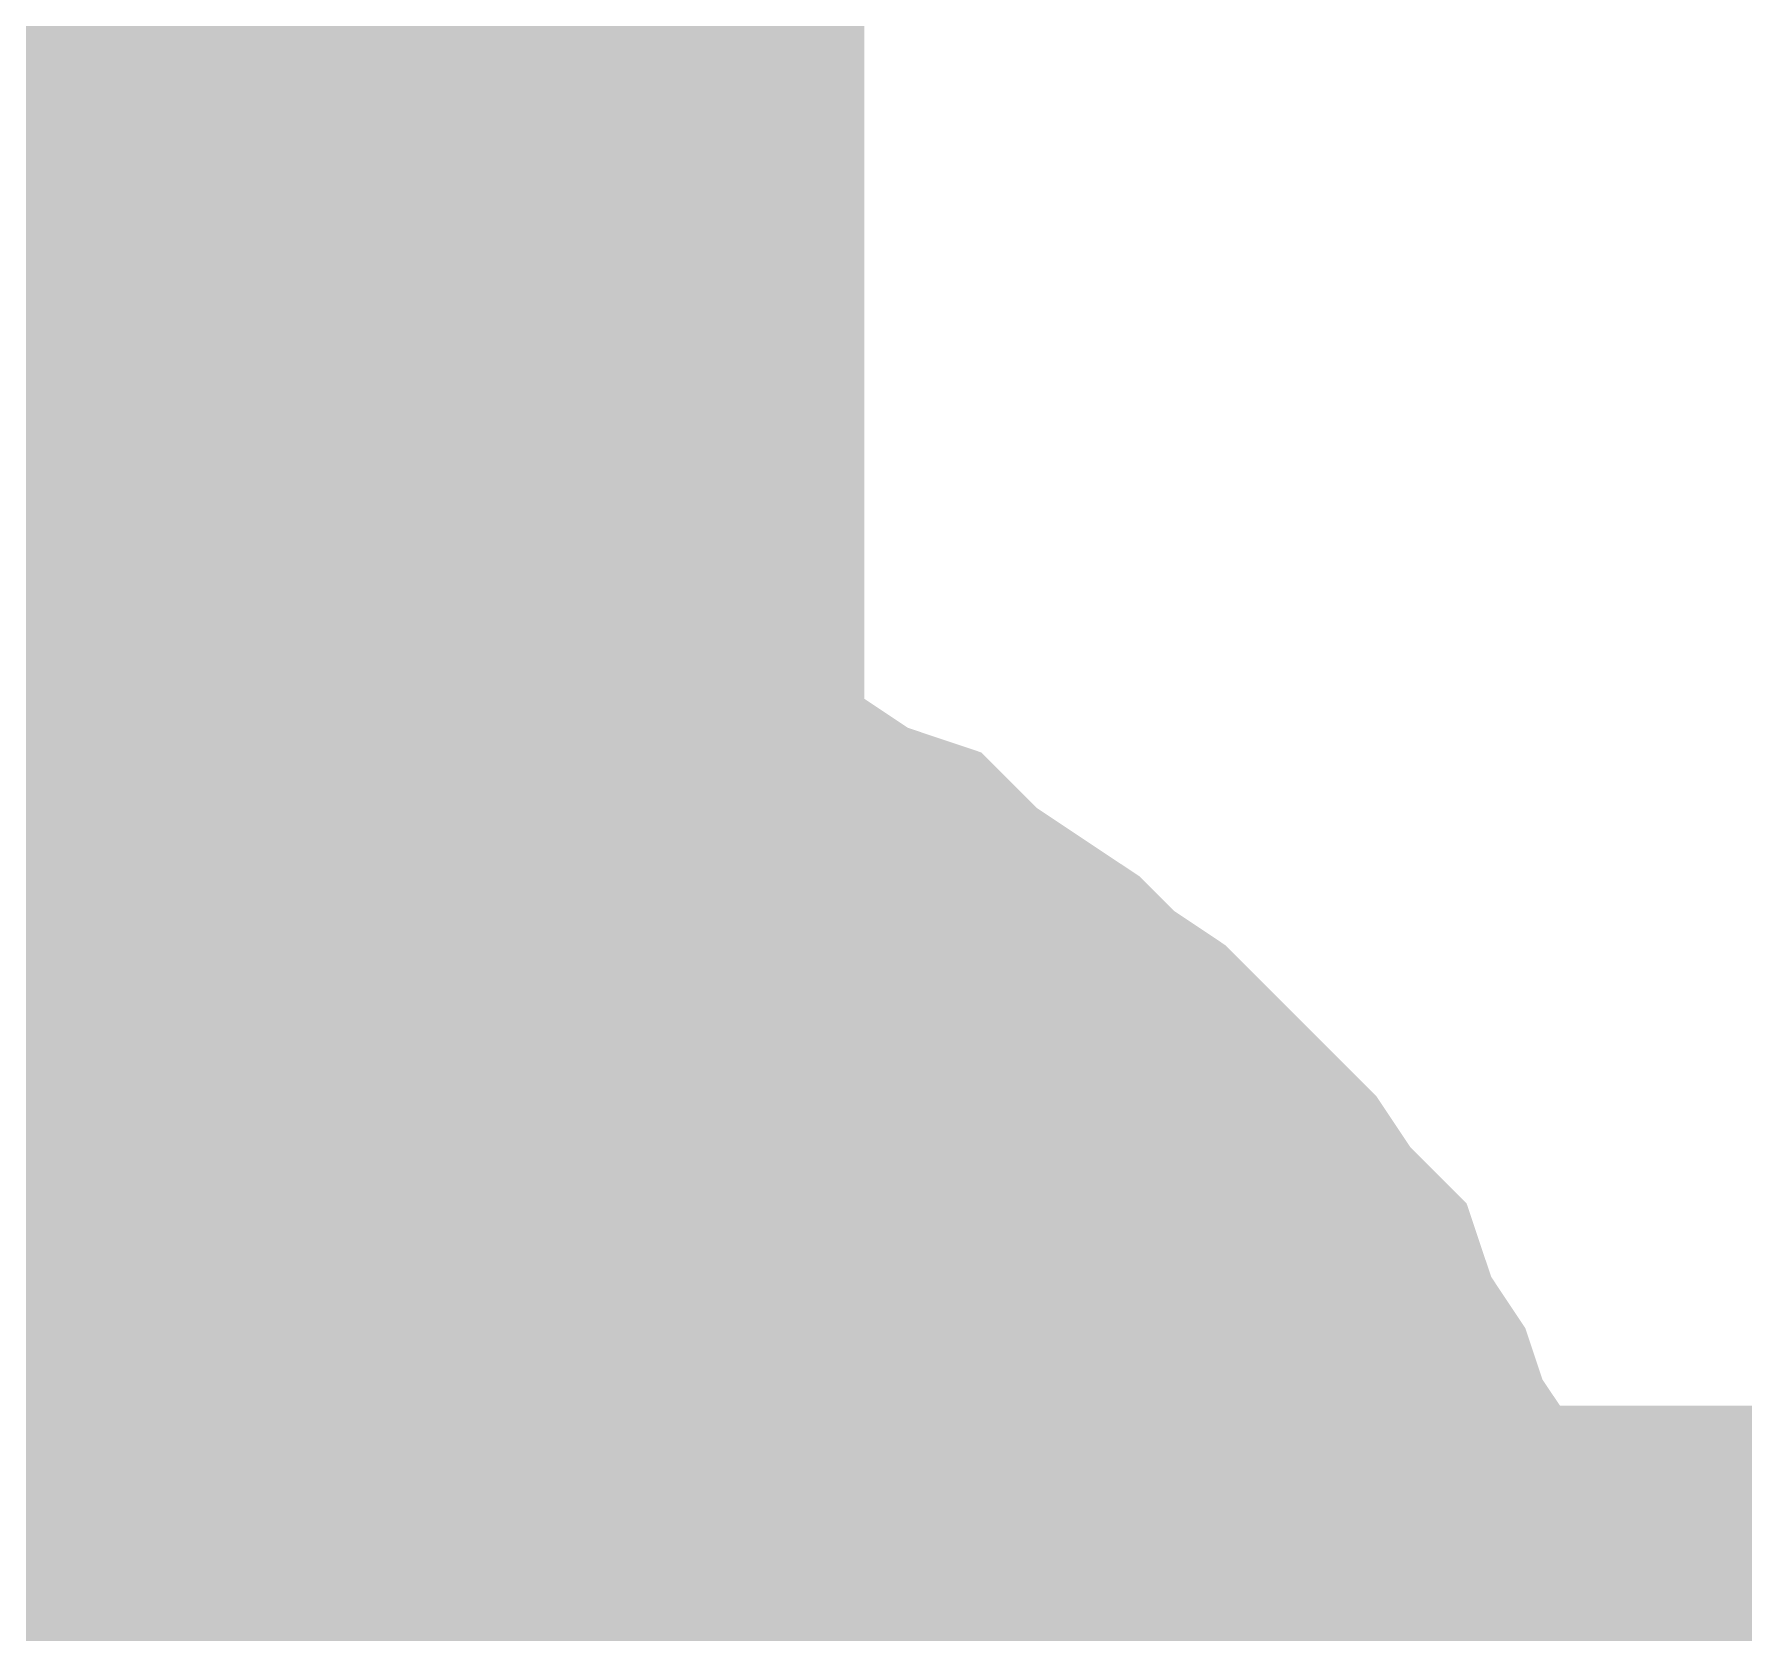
# Model space of a CAD drawing. Header units: inches. Extents: x 0 to 841, y 0 to 594.
# Drawn here: x 344.836 to 345.961, y 552.721 to 553.773 of the extents above; entities that cross this region are included whole.
import ezdxf

# ---------------------------------------------------------------- set-up
doc = ezdxf.new("R2010")
doc.units = ezdxf.units.IN
doc.layers.add('Sheet', color=255, linetype='Continuous')

msp = doc.modelspace()

# ---------------------------------------------------------------- linework, layer by layer
at = {"layer": 'Sheet'}
for points in [[(345.0081, 552.4955, 0.7493, 0.7493, 0), (345.0081, 572.4954, 0.7493, 0.7493, 0)], [(345.0081, 557.4926, 0.2997, 0.2997, 0), (345.0081, 552.4955, 0.2997, 0.2997, 0)], [(344.6824, 553.1805, 0.2997, 0.2997, 0), (344.7161, 553.2029, 0.2997, 0.2997, 0), (344.7498, 553.2142, 0.2997, 0.2997, 0), (344.7835, 553.2254, 0.2997, 0.2997, 0), (344.8172, 553.2366, 0.2997, 0.2997, 0), (344.8509, 553.2478, 0.2997, 0.2997, 0), (344.8958, 553.2478, 0.2997, 0.2997, 0), (344.9295, 553.2591, 0.2997, 0.2997, 0), (344.9744, 553.2591, 0.2997, 0.2997, 0), (345.0081, 553.2591, 0.2997, 0.2997, 0)], [(344.6824, 553.1805, 0.2997, 0.2997, 0), (344.7161, 553.2029, 0.2997, 0.2997, 0), (344.7498, 553.2142, 0.2997, 0.2997, 0), (344.7835, 553.2254, 0.2997, 0.2997, 0), (344.8172, 553.2366, 0.2997, 0.2997, 0), (344.8509, 553.2478, 0.2997, 0.2997, 0), (344.8958, 553.2478, 0.2997, 0.2997, 0), (344.9295, 553.2591, 0.2997, 0.2997, 0), (344.9744, 553.2591, 0.2997, 0.2997, 0), (345.0081, 553.2591, 0.2997, 0.2997, 0)], [(344.6824, 553.1805, 0.2997, 0.2997, 0), (344.7161, 553.2029, 0.2997, 0.2997, 0), (344.7498, 553.2142, 0.2997, 0.2997, 0), (344.7835, 553.2254, 0.2997, 0.2997, 0), (344.8172, 553.2366, 0.2997, 0.2997, 0), (344.8509, 553.2478, 0.2997, 0.2997, 0), (344.8958, 553.2478, 0.2997, 0.2997, 0), (344.9295, 553.2591, 0.2997, 0.2997, 0), (344.9744, 553.2591, 0.2997, 0.2997, 0), (345.0081, 553.2591, 0.2997, 0.2997, 0)], [(344.6824, 553.1805, 0.2997, 0.2997, 0), (344.7161, 553.2029, 0.2997, 0.2997, 0), (344.7498, 553.2142, 0.2997, 0.2997, 0), (344.7835, 553.2254, 0.2997, 0.2997, 0), (344.8172, 553.2366, 0.2997, 0.2997, 0), (344.8509, 553.2478, 0.2997, 0.2997, 0), (344.8958, 553.2478, 0.2997, 0.2997, 0), (344.9295, 553.2591, 0.2997, 0.2997, 0), (344.9744, 553.2591, 0.2997, 0.2997, 0), (345.0081, 553.2591, 0.2997, 0.2997, 0)], [(344.6824, 553.1805, 0.2997, 0.2997, 0), (344.7161, 553.2029, 0.2997, 0.2997, 0), (344.7498, 553.2142, 0.2997, 0.2997, 0), (344.7835, 553.2254, 0.2997, 0.2997, 0), (344.8172, 553.2366, 0.2997, 0.2997, 0), (344.8509, 553.2478, 0.2997, 0.2997, 0), (344.8958, 553.2478, 0.2997, 0.2997, 0), (344.9295, 553.2591, 0.2997, 0.2997, 0), (344.9744, 553.2591, 0.2997, 0.2997, 0), (345.0081, 553.2591, 0.2997, 0.2997, 0)], [(344.6824, 553.1805, 0.2997, 0.2997, 0), (344.7161, 553.2029, 0.2997, 0.2997, 0), (344.7498, 553.2142, 0.2997, 0.2997, 0), (344.7835, 553.2254, 0.2997, 0.2997, 0), (344.8172, 553.2366, 0.2997, 0.2997, 0), (344.8509, 553.2478, 0.2997, 0.2997, 0), (344.8958, 553.2478, 0.2997, 0.2997, 0), (344.9295, 553.2591, 0.2997, 0.2997, 0), (344.9744, 553.2591, 0.2997, 0.2997, 0), (345.0081, 553.2591, 0.2997, 0.2997, 0)], [(345.0081, 553.2591, 0.2997, 0.2997, 0), (345.0081, 553.2591, 0.2997, 0.2997, 0)], [(345.0081, 553.2591, 0.2997, 0.2997, 0), (345.053, 553.2591, 0.2997, 0.2997, 0), (345.0867, 553.2591, 0.2997, 0.2997, 0), (345.1204, 553.2478, 0.2997, 0.2997, 0), (345.1653, 553.2478, 0.2997, 0.2997, 0), (345.199, 553.2366, 0.2997, 0.2997, 0), (345.2327, 553.2254, 0.2997, 0.2997, 0), (345.2776, 553.2142, 0.2997, 0.2997, 0), (345.3113, 553.2029, 0.2997, 0.2997, 0), (345.3449, 553.1805, 0.2997, 0.2997, 0), (345.3786, 553.1692, 0.2997, 0.2997, 0), (345.4011, 553.1468, 0.2997, 0.2997, 0), (345.4348, 553.1243, 0.2997, 0.2997, 0), (345.4685, 553.1019, 0.2997, 0.2997, 0), (345.4909, 553.0794, 0.2997, 0.2997, 0), (345.5246, 553.0569, 0.2997, 0.2997, 0), (345.5471, 553.0345, 0.2997, 0.2997, 0), (345.5695, 553.012, 0.2997, 0.2997, 0), (345.6032, 552.9783, 0.2997, 0.2997, 0), (345.6257, 552.9446, 0.2997, 0.2997, 0), (345.6481, 552.9222, 0.2997, 0.2997, 0), (345.6594, 552.8885, 0.2997, 0.2997, 0), (345.6818, 552.8548, 0.2997, 0.2997, 0), (345.693, 552.8211, 0.2997, 0.2997, 0), (345.7155, 552.7874, 0.2997, 0.2997, 0), (345.7267, 552.7537, 0.2997, 0.2997, 0), (345.738, 552.7201, 0.2997, 0.2997, 0), (345.7492, 552.6864, 0.2997, 0.2997, 0), (345.7604, 552.6527, 0.2997, 0.2997, 0), (345.7604, 552.6078, 0.2997, 0.2997, 0), (345.7716, 552.5741, 0.2997, 0.2997, 0), (345.7716, 552.5292, 0.2997, 0.2997, 0)], [(345.0081, 553.2591, 0.2997, 0.2997, 0), (345.0081, 553.2591, 0.2997, 0.2997, 0)], [(345.0081, 553.2591, 0.2997, 0.2997, 0), (345.053, 553.2591, 0.2997, 0.2997, 0), (345.0867, 553.2591, 0.2997, 0.2997, 0), (345.1204, 553.2478, 0.2997, 0.2997, 0), (345.1653, 553.2478, 0.2997, 0.2997, 0), (345.199, 553.2366, 0.2997, 0.2997, 0), (345.2327, 553.2254, 0.2997, 0.2997, 0), (345.2776, 553.2142, 0.2997, 0.2997, 0), (345.3113, 553.2029, 0.2997, 0.2997, 0), (345.3449, 553.1805, 0.2997, 0.2997, 0), (345.3786, 553.1692, 0.2997, 0.2997, 0), (345.4011, 553.1468, 0.2997, 0.2997, 0), (345.4348, 553.1243, 0.2997, 0.2997, 0), (345.4685, 553.1019, 0.2997, 0.2997, 0), (345.4909, 553.0794, 0.2997, 0.2997, 0), (345.5246, 553.0569, 0.2997, 0.2997, 0), (345.5471, 553.0345, 0.2997, 0.2997, 0), (345.5695, 553.012, 0.2997, 0.2997, 0), (345.6032, 552.9783, 0.2997, 0.2997, 0), (345.6257, 552.9446, 0.2997, 0.2997, 0), (345.6481, 552.9222, 0.2997, 0.2997, 0), (345.6594, 552.8885, 0.2997, 0.2997, 0), (345.6818, 552.8548, 0.2997, 0.2997, 0), (345.693, 552.8211, 0.2997, 0.2997, 0), (345.7155, 552.7874, 0.2997, 0.2997, 0), (345.7267, 552.7537, 0.2997, 0.2997, 0), (345.738, 552.7201, 0.2997, 0.2997, 0), (345.7492, 552.6864, 0.2997, 0.2997, 0), (345.7604, 552.6527, 0.2997, 0.2997, 0), (345.7604, 552.6078, 0.2997, 0.2997, 0), (345.7716, 552.5741, 0.2997, 0.2997, 0), (345.7716, 552.5292, 0.2997, 0.2997, 0)], [(345.0081, 553.2591, 0.2997, 0.2997, 0), (345.0081, 553.2591, 0.2997, 0.2997, 0)], [(345.0081, 553.2591, 0.2997, 0.2997, 0), (345.053, 553.2591, 0.2997, 0.2997, 0), (345.0867, 553.2591, 0.2997, 0.2997, 0), (345.1204, 553.2478, 0.2997, 0.2997, 0), (345.1653, 553.2478, 0.2997, 0.2997, 0), (345.199, 553.2366, 0.2997, 0.2997, 0), (345.2327, 553.2254, 0.2997, 0.2997, 0), (345.2776, 553.2142, 0.2997, 0.2997, 0), (345.3113, 553.2029, 0.2997, 0.2997, 0), (345.3449, 553.1805, 0.2997, 0.2997, 0), (345.3786, 553.1692, 0.2997, 0.2997, 0), (345.4011, 553.1468, 0.2997, 0.2997, 0), (345.4348, 553.1243, 0.2997, 0.2997, 0), (345.4685, 553.1019, 0.2997, 0.2997, 0), (345.4909, 553.0794, 0.2997, 0.2997, 0), (345.5246, 553.0569, 0.2997, 0.2997, 0), (345.5471, 553.0345, 0.2997, 0.2997, 0), (345.5695, 553.012, 0.2997, 0.2997, 0), (345.6032, 552.9783, 0.2997, 0.2997, 0), (345.6257, 552.9446, 0.2997, 0.2997, 0), (345.6481, 552.9222, 0.2997, 0.2997, 0), (345.6594, 552.8885, 0.2997, 0.2997, 0), (345.6818, 552.8548, 0.2997, 0.2997, 0), (345.693, 552.8211, 0.2997, 0.2997, 0), (345.7155, 552.7874, 0.2997, 0.2997, 0), (345.7267, 552.7537, 0.2997, 0.2997, 0), (345.738, 552.7201, 0.2997, 0.2997, 0), (345.7492, 552.6864, 0.2997, 0.2997, 0), (345.7604, 552.6527, 0.2997, 0.2997, 0), (345.7604, 552.6078, 0.2997, 0.2997, 0), (345.7716, 552.5741, 0.2997, 0.2997, 0), (345.7716, 552.5292, 0.2997, 0.2997, 0)], [(345.0081, 553.2591, 0.2997, 0.2997, 0), (345.0081, 553.2591, 0.2997, 0.2997, 0)], [(345.0081, 553.2591, 0.2997, 0.2997, 0), (345.053, 553.2591, 0.2997, 0.2997, 0), (345.0867, 553.2591, 0.2997, 0.2997, 0), (345.1204, 553.2478, 0.2997, 0.2997, 0), (345.1653, 553.2478, 0.2997, 0.2997, 0), (345.199, 553.2366, 0.2997, 0.2997, 0), (345.2327, 553.2254, 0.2997, 0.2997, 0), (345.2776, 553.2142, 0.2997, 0.2997, 0), (345.3113, 553.2029, 0.2997, 0.2997, 0), (345.3449, 553.1805, 0.2997, 0.2997, 0), (345.3786, 553.1692, 0.2997, 0.2997, 0), (345.4011, 553.1468, 0.2997, 0.2997, 0), (345.4348, 553.1243, 0.2997, 0.2997, 0), (345.4685, 553.1019, 0.2997, 0.2997, 0), (345.4909, 553.0794, 0.2997, 0.2997, 0), (345.5246, 553.0569, 0.2997, 0.2997, 0), (345.5471, 553.0345, 0.2997, 0.2997, 0), (345.5695, 553.012, 0.2997, 0.2997, 0), (345.6032, 552.9783, 0.2997, 0.2997, 0), (345.6257, 552.9446, 0.2997, 0.2997, 0), (345.6481, 552.9222, 0.2997, 0.2997, 0), (345.6594, 552.8885, 0.2997, 0.2997, 0), (345.6818, 552.8548, 0.2997, 0.2997, 0), (345.693, 552.8211, 0.2997, 0.2997, 0), (345.7155, 552.7874, 0.2997, 0.2997, 0), (345.7267, 552.7537, 0.2997, 0.2997, 0), (345.738, 552.7201, 0.2997, 0.2997, 0), (345.7492, 552.6864, 0.2997, 0.2997, 0), (345.7604, 552.6527, 0.2997, 0.2997, 0), (345.7604, 552.6078, 0.2997, 0.2997, 0), (345.7716, 552.5741, 0.2997, 0.2997, 0), (345.7716, 552.5292, 0.2997, 0.2997, 0)], [(345.0081, 553.2591, 0.2997, 0.2997, 0), (345.0081, 553.2591, 0.2997, 0.2997, 0)], [(345.0081, 553.2591, 0.2997, 0.2997, 0), (345.053, 553.2591, 0.2997, 0.2997, 0), (345.0867, 553.2591, 0.2997, 0.2997, 0), (345.1204, 553.2478, 0.2997, 0.2997, 0), (345.1653, 553.2478, 0.2997, 0.2997, 0), (345.199, 553.2366, 0.2997, 0.2997, 0), (345.2327, 553.2254, 0.2997, 0.2997, 0), (345.2776, 553.2142, 0.2997, 0.2997, 0), (345.3113, 553.2029, 0.2997, 0.2997, 0), (345.3449, 553.1805, 0.2997, 0.2997, 0), (345.3786, 553.1692, 0.2997, 0.2997, 0), (345.4011, 553.1468, 0.2997, 0.2997, 0), (345.4348, 553.1243, 0.2997, 0.2997, 0), (345.4685, 553.1019, 0.2997, 0.2997, 0), (345.4909, 553.0794, 0.2997, 0.2997, 0), (345.5246, 553.0569, 0.2997, 0.2997, 0), (345.5471, 553.0345, 0.2997, 0.2997, 0), (345.5695, 553.012, 0.2997, 0.2997, 0), (345.6032, 552.9783, 0.2997, 0.2997, 0), (345.6257, 552.9446, 0.2997, 0.2997, 0), (345.6481, 552.9222, 0.2997, 0.2997, 0), (345.6594, 552.8885, 0.2997, 0.2997, 0), (345.6818, 552.8548, 0.2997, 0.2997, 0), (345.693, 552.8211, 0.2997, 0.2997, 0), (345.7155, 552.7874, 0.2997, 0.2997, 0), (345.7267, 552.7537, 0.2997, 0.2997, 0), (345.738, 552.7201, 0.2997, 0.2997, 0), (345.7492, 552.6864, 0.2997, 0.2997, 0), (345.7604, 552.6527, 0.2997, 0.2997, 0), (345.7604, 552.6078, 0.2997, 0.2997, 0), (345.7716, 552.5741, 0.2997, 0.2997, 0), (345.7716, 552.5292, 0.2997, 0.2997, 0)], [(345.0081, 553.2591, 0.2997, 0.2997, 0), (345.0081, 553.2591, 0.2997, 0.2997, 0)], [(345.0081, 553.2591, 0.2997, 0.2997, 0), (345.053, 553.2591, 0.2997, 0.2997, 0), (345.0867, 553.2591, 0.2997, 0.2997, 0), (345.1204, 553.2478, 0.2997, 0.2997, 0), (345.1653, 553.2478, 0.2997, 0.2997, 0), (345.199, 553.2366, 0.2997, 0.2997, 0), (345.2327, 553.2254, 0.2997, 0.2997, 0), (345.2776, 553.2142, 0.2997, 0.2997, 0), (345.3113, 553.2029, 0.2997, 0.2997, 0), (345.3449, 553.1805, 0.2997, 0.2997, 0), (345.3786, 553.1692, 0.2997, 0.2997, 0), (345.4011, 553.1468, 0.2997, 0.2997, 0), (345.4348, 553.1243, 0.2997, 0.2997, 0), (345.4685, 553.1019, 0.2997, 0.2997, 0), (345.4909, 553.0794, 0.2997, 0.2997, 0), (345.5246, 553.0569, 0.2997, 0.2997, 0), (345.5471, 553.0345, 0.2997, 0.2997, 0), (345.5695, 553.012, 0.2997, 0.2997, 0), (345.6032, 552.9783, 0.2997, 0.2997, 0), (345.6257, 552.9446, 0.2997, 0.2997, 0), (345.6481, 552.9222, 0.2997, 0.2997, 0), (345.6594, 552.8885, 0.2997, 0.2997, 0), (345.6818, 552.8548, 0.2997, 0.2997, 0), (345.693, 552.8211, 0.2997, 0.2997, 0), (345.7155, 552.7874, 0.2997, 0.2997, 0), (345.7267, 552.7537, 0.2997, 0.2997, 0), (345.738, 552.7201, 0.2997, 0.2997, 0), (345.7492, 552.6864, 0.2997, 0.2997, 0), (345.7604, 552.6527, 0.2997, 0.2997, 0), (345.7604, 552.6078, 0.2997, 0.2997, 0), (345.7716, 552.5741, 0.2997, 0.2997, 0), (345.7716, 552.5292, 0.2997, 0.2997, 0)], [(344.7835, 553.2254, 0.0991, 0.0991, 0), (344.8172, 553.2366, 0.0991, 0.0991, 0), (344.8509, 553.2478, 0.0991, 0.0991, 0), (344.8958, 553.2478, 0.0991, 0.0991, 0), (344.9295, 553.2591, 0.0991, 0.0991, 0), (344.9744, 553.2591, 0.0991, 0.0991, 0), (345.0081, 553.2591, 0.0991, 0.0991, 0)], [(344.7835, 553.2254, 0.0991, 0.0991, 0), (344.8172, 553.2366, 0.0991, 0.0991, 0), (344.8509, 553.2478, 0.0991, 0.0991, 0), (344.8958, 553.2478, 0.0991, 0.0991, 0), (344.9295, 553.2591, 0.0991, 0.0991, 0), (344.9744, 553.2591, 0.0991, 0.0991, 0), (345.0081, 553.2591, 0.0991, 0.0991, 0)], [(344.7835, 553.2254, 0.0991, 0.0991, 0), (344.8172, 553.2366, 0.0991, 0.0991, 0), (344.8509, 553.2478, 0.0991, 0.0991, 0), (344.8958, 553.2478, 0.0991, 0.0991, 0), (344.9295, 553.2591, 0.0991, 0.0991, 0), (344.9744, 553.2591, 0.0991, 0.0991, 0), (345.0081, 553.2591, 0.0991, 0.0991, 0)], [(344.7835, 553.2254, 0.0991, 0.0991, 0), (344.8172, 553.2366, 0.0991, 0.0991, 0), (344.8509, 553.2478, 0.0991, 0.0991, 0), (344.8958, 553.2478, 0.0991, 0.0991, 0), (344.9295, 553.2591, 0.0991, 0.0991, 0), (344.9744, 553.2591, 0.0991, 0.0991, 0), (345.0081, 553.2591, 0.0991, 0.0991, 0)], [(344.7835, 553.2254, 0.0991, 0.0991, 0), (344.8172, 553.2366, 0.0991, 0.0991, 0), (344.8509, 553.2478, 0.0991, 0.0991, 0), (344.8958, 553.2478, 0.0991, 0.0991, 0), (344.9295, 553.2591, 0.0991, 0.0991, 0), (344.9744, 553.2591, 0.0991, 0.0991, 0), (345.0081, 553.2591, 0.0991, 0.0991, 0)], [(344.7835, 553.2254, 0.0991, 0.0991, 0), (344.8172, 553.2366, 0.0991, 0.0991, 0), (344.8509, 553.2478, 0.0991, 0.0991, 0), (344.8958, 553.2478, 0.0991, 0.0991, 0), (344.9295, 553.2591, 0.0991, 0.0991, 0), (344.9744, 553.2591, 0.0991, 0.0991, 0), (345.0081, 553.2591, 0.0991, 0.0991, 0)], [(345.0081, 553.2591, 0.0991, 0.0991, 0), (345.0081, 553.2591, 0.0991, 0.0991, 0)], [(345.0081, 553.2591, 0.0991, 0.0991, 0), (345.053, 553.2591, 0.0991, 0.0991, 0), (345.0867, 553.2591, 0.0991, 0.0991, 0), (345.1204, 553.2478, 0.0991, 0.0991, 0), (345.1653, 553.2478, 0.0991, 0.0991, 0), (345.199, 553.2366, 0.0991, 0.0991, 0), (345.2327, 553.2254, 0.0991, 0.0991, 0), (345.2776, 553.2142, 0.0991, 0.0991, 0), (345.3113, 553.2029, 0.0991, 0.0991, 0), (345.3449, 553.1805, 0.0991, 0.0991, 0), (345.3786, 553.1692, 0.0991, 0.0991, 0), (345.4011, 553.1468, 0.0991, 0.0991, 0), (345.4348, 553.1243, 0.0991, 0.0991, 0), (345.4685, 553.1019, 0.0991, 0.0991, 0), (345.4909, 553.0794, 0.0991, 0.0991, 0), (345.5246, 553.0569, 0.0991, 0.0991, 0), (345.5471, 553.0345, 0.0991, 0.0991, 0), (345.5695, 553.012, 0.0991, 0.0991, 0), (345.6032, 552.9783, 0.0991, 0.0991, 0), (345.6257, 552.9446, 0.0991, 0.0991, 0), (345.6481, 552.9222, 0.0991, 0.0991, 0), (345.6594, 552.8885, 0.0991, 0.0991, 0), (345.6818, 552.8548, 0.0991, 0.0991, 0), (345.693, 552.8211, 0.0991, 0.0991, 0), (345.7155, 552.7874, 0.0991, 0.0991, 0), (345.7267, 552.7537, 0.0991, 0.0991, 0), (345.738, 552.7201, 0.0991, 0.0991, 0), (345.7492, 552.6864, 0.0991, 0.0991, 0), (345.7604, 552.6527, 0.0991, 0.0991, 0)], [(345.0081, 553.2591, 0.0991, 0.0991, 0), (345.0081, 553.2591, 0.0991, 0.0991, 0)], [(345.0081, 553.2591, 0.0991, 0.0991, 0), (345.053, 553.2591, 0.0991, 0.0991, 0), (345.0867, 553.2591, 0.0991, 0.0991, 0), (345.1204, 553.2478, 0.0991, 0.0991, 0), (345.1653, 553.2478, 0.0991, 0.0991, 0), (345.199, 553.2366, 0.0991, 0.0991, 0), (345.2327, 553.2254, 0.0991, 0.0991, 0), (345.2776, 553.2142, 0.0991, 0.0991, 0), (345.3113, 553.2029, 0.0991, 0.0991, 0), (345.3449, 553.1805, 0.0991, 0.0991, 0), (345.3786, 553.1692, 0.0991, 0.0991, 0), (345.4011, 553.1468, 0.0991, 0.0991, 0), (345.4348, 553.1243, 0.0991, 0.0991, 0), (345.4685, 553.1019, 0.0991, 0.0991, 0), (345.4909, 553.0794, 0.0991, 0.0991, 0), (345.5246, 553.0569, 0.0991, 0.0991, 0), (345.5471, 553.0345, 0.0991, 0.0991, 0), (345.5695, 553.012, 0.0991, 0.0991, 0), (345.6032, 552.9783, 0.0991, 0.0991, 0), (345.6257, 552.9446, 0.0991, 0.0991, 0), (345.6481, 552.9222, 0.0991, 0.0991, 0), (345.6594, 552.8885, 0.0991, 0.0991, 0), (345.6818, 552.8548, 0.0991, 0.0991, 0), (345.693, 552.8211, 0.0991, 0.0991, 0), (345.7155, 552.7874, 0.0991, 0.0991, 0), (345.7267, 552.7537, 0.0991, 0.0991, 0), (345.738, 552.7201, 0.0991, 0.0991, 0), (345.7492, 552.6864, 0.0991, 0.0991, 0), (345.7604, 552.6527, 0.0991, 0.0991, 0)], [(345.0081, 553.2591, 0.0991, 0.0991, 0), (345.0081, 553.2591, 0.0991, 0.0991, 0)], [(345.0081, 553.2591, 0.0991, 0.0991, 0), (345.053, 553.2591, 0.0991, 0.0991, 0), (345.0867, 553.2591, 0.0991, 0.0991, 0), (345.1204, 553.2478, 0.0991, 0.0991, 0), (345.1653, 553.2478, 0.0991, 0.0991, 0), (345.199, 553.2366, 0.0991, 0.0991, 0), (345.2327, 553.2254, 0.0991, 0.0991, 0), (345.2776, 553.2142, 0.0991, 0.0991, 0), (345.3113, 553.2029, 0.0991, 0.0991, 0), (345.3449, 553.1805, 0.0991, 0.0991, 0), (345.3786, 553.1692, 0.0991, 0.0991, 0), (345.4011, 553.1468, 0.0991, 0.0991, 0), (345.4348, 553.1243, 0.0991, 0.0991, 0), (345.4685, 553.1019, 0.0991, 0.0991, 0), (345.4909, 553.0794, 0.0991, 0.0991, 0), (345.5246, 553.0569, 0.0991, 0.0991, 0), (345.5471, 553.0345, 0.0991, 0.0991, 0), (345.5695, 553.012, 0.0991, 0.0991, 0), (345.6032, 552.9783, 0.0991, 0.0991, 0), (345.6257, 552.9446, 0.0991, 0.0991, 0), (345.6481, 552.9222, 0.0991, 0.0991, 0), (345.6594, 552.8885, 0.0991, 0.0991, 0), (345.6818, 552.8548, 0.0991, 0.0991, 0), (345.693, 552.8211, 0.0991, 0.0991, 0), (345.7155, 552.7874, 0.0991, 0.0991, 0), (345.7267, 552.7537, 0.0991, 0.0991, 0), (345.738, 552.7201, 0.0991, 0.0991, 0), (345.7492, 552.6864, 0.0991, 0.0991, 0), (345.7604, 552.6527, 0.0991, 0.0991, 0)], [(345.0081, 553.2591, 0.0991, 0.0991, 0), (345.0081, 553.2591, 0.0991, 0.0991, 0)], [(345.0081, 553.2591, 0.0991, 0.0991, 0), (345.053, 553.2591, 0.0991, 0.0991, 0), (345.0867, 553.2591, 0.0991, 0.0991, 0), (345.1204, 553.2478, 0.0991, 0.0991, 0), (345.1653, 553.2478, 0.0991, 0.0991, 0), (345.199, 553.2366, 0.0991, 0.0991, 0), (345.2327, 553.2254, 0.0991, 0.0991, 0), (345.2776, 553.2142, 0.0991, 0.0991, 0), (345.3113, 553.2029, 0.0991, 0.0991, 0), (345.3449, 553.1805, 0.0991, 0.0991, 0), (345.3786, 553.1692, 0.0991, 0.0991, 0), (345.4011, 553.1468, 0.0991, 0.0991, 0), (345.4348, 553.1243, 0.0991, 0.0991, 0), (345.4685, 553.1019, 0.0991, 0.0991, 0), (345.4909, 553.0794, 0.0991, 0.0991, 0), (345.5246, 553.0569, 0.0991, 0.0991, 0), (345.5471, 553.0345, 0.0991, 0.0991, 0), (345.5695, 553.012, 0.0991, 0.0991, 0), (345.6032, 552.9783, 0.0991, 0.0991, 0), (345.6257, 552.9446, 0.0991, 0.0991, 0), (345.6481, 552.9222, 0.0991, 0.0991, 0), (345.6594, 552.8885, 0.0991, 0.0991, 0), (345.6818, 552.8548, 0.0991, 0.0991, 0), (345.693, 552.8211, 0.0991, 0.0991, 0), (345.7155, 552.7874, 0.0991, 0.0991, 0), (345.7267, 552.7537, 0.0991, 0.0991, 0), (345.738, 552.7201, 0.0991, 0.0991, 0), (345.7492, 552.6864, 0.0991, 0.0991, 0), (345.7604, 552.6527, 0.0991, 0.0991, 0)], [(345.0081, 553.2591, 0.0991, 0.0991, 0), (345.0081, 553.2591, 0.0991, 0.0991, 0)], [(345.0081, 553.2591, 0.0991, 0.0991, 0), (345.053, 553.2591, 0.0991, 0.0991, 0), (345.0867, 553.2591, 0.0991, 0.0991, 0), (345.1204, 553.2478, 0.0991, 0.0991, 0), (345.1653, 553.2478, 0.0991, 0.0991, 0), (345.199, 553.2366, 0.0991, 0.0991, 0), (345.2327, 553.2254, 0.0991, 0.0991, 0), (345.2776, 553.2142, 0.0991, 0.0991, 0), (345.3113, 553.2029, 0.0991, 0.0991, 0), (345.3449, 553.1805, 0.0991, 0.0991, 0), (345.3786, 553.1692, 0.0991, 0.0991, 0), (345.4011, 553.1468, 0.0991, 0.0991, 0), (345.4348, 553.1243, 0.0991, 0.0991, 0), (345.4685, 553.1019, 0.0991, 0.0991, 0), (345.4909, 553.0794, 0.0991, 0.0991, 0), (345.5246, 553.0569, 0.0991, 0.0991, 0), (345.5471, 553.0345, 0.0991, 0.0991, 0), (345.5695, 553.012, 0.0991, 0.0991, 0), (345.6032, 552.9783, 0.0991, 0.0991, 0), (345.6257, 552.9446, 0.0991, 0.0991, 0), (345.6481, 552.9222, 0.0991, 0.0991, 0), (345.6594, 552.8885, 0.0991, 0.0991, 0), (345.6818, 552.8548, 0.0991, 0.0991, 0), (345.693, 552.8211, 0.0991, 0.0991, 0), (345.7155, 552.7874, 0.0991, 0.0991, 0), (345.7267, 552.7537, 0.0991, 0.0991, 0), (345.738, 552.7201, 0.0991, 0.0991, 0), (345.7492, 552.6864, 0.0991, 0.0991, 0), (345.7604, 552.6527, 0.0991, 0.0991, 0)], [(345.0081, 553.2591, 0.0991, 0.0991, 0), (345.0081, 553.2591, 0.0991, 0.0991, 0)], [(345.0081, 553.2591, 0.0991, 0.0991, 0), (345.053, 553.2591, 0.0991, 0.0991, 0), (345.0867, 553.2591, 0.0991, 0.0991, 0), (345.1204, 553.2478, 0.0991, 0.0991, 0), (345.1653, 553.2478, 0.0991, 0.0991, 0), (345.199, 553.2366, 0.0991, 0.0991, 0), (345.2327, 553.2254, 0.0991, 0.0991, 0), (345.2776, 553.2142, 0.0991, 0.0991, 0), (345.3113, 553.2029, 0.0991, 0.0991, 0), (345.3449, 553.1805, 0.0991, 0.0991, 0), (345.3786, 553.1692, 0.0991, 0.0991, 0), (345.4011, 553.1468, 0.0991, 0.0991, 0), (345.4348, 553.1243, 0.0991, 0.0991, 0), (345.4685, 553.1019, 0.0991, 0.0991, 0), (345.4909, 553.0794, 0.0991, 0.0991, 0), (345.5246, 553.0569, 0.0991, 0.0991, 0), (345.5471, 553.0345, 0.0991, 0.0991, 0), (345.5695, 553.012, 0.0991, 0.0991, 0), (345.6032, 552.9783, 0.0991, 0.0991, 0), (345.6257, 552.9446, 0.0991, 0.0991, 0), (345.6481, 552.9222, 0.0991, 0.0991, 0), (345.6594, 552.8885, 0.0991, 0.0991, 0), (345.6818, 552.8548, 0.0991, 0.0991, 0), (345.693, 552.8211, 0.0991, 0.0991, 0), (345.7155, 552.7874, 0.0991, 0.0991, 0), (345.7267, 552.7537, 0.0991, 0.0991, 0), (345.738, 552.7201, 0.0991, 0.0991, 0), (345.7492, 552.6864, 0.0991, 0.0991, 0), (345.7604, 552.6527, 0.0991, 0.0991, 0)], [(344.6824, 552.8885, 0.2997, 0.2997, 0), (344.7049, 552.8997, 0.2997, 0.2997, 0), (344.7274, 552.911, 0.2997, 0.2997, 0), (344.7498, 552.9334, 0.2997, 0.2997, 0), (344.761, 552.9446, 0.2997, 0.2997, 0), (344.7835, 552.9559, 0.2997, 0.2997, 0), (344.806, 552.9559, 0.2997, 0.2997, 0), (344.8284, 552.9671, 0.2997, 0.2997, 0), (344.8621, 552.9783, 0.2997, 0.2997, 0), (344.8846, 552.9896, 0.2997, 0.2997, 0), (344.907, 552.9896, 0.2997, 0.2997, 0), (344.9295, 552.9896, 0.2997, 0.2997, 0), (344.9519, 553.0008, 0.2997, 0.2997, 0), (344.9856, 553.0008, 0.2997, 0.2997, 0), (345.0081, 553.0008, 0.2997, 0.2997, 0)], [(344.6824, 552.8885, 0.2997, 0.2997, 0), (344.7049, 552.8997, 0.2997, 0.2997, 0), (344.7274, 552.911, 0.2997, 0.2997, 0), (344.7498, 552.9334, 0.2997, 0.2997, 0), (344.761, 552.9446, 0.2997, 0.2997, 0), (344.7835, 552.9559, 0.2997, 0.2997, 0), (344.806, 552.9559, 0.2997, 0.2997, 0), (344.8284, 552.9671, 0.2997, 0.2997, 0), (344.8621, 552.9783, 0.2997, 0.2997, 0), (344.8846, 552.9896, 0.2997, 0.2997, 0), (344.907, 552.9896, 0.2997, 0.2997, 0), (344.9295, 552.9896, 0.2997, 0.2997, 0), (344.9519, 553.0008, 0.2997, 0.2997, 0), (344.9856, 553.0008, 0.2997, 0.2997, 0), (345.0081, 553.0008, 0.2997, 0.2997, 0)], [(344.6824, 552.8885, 0.2997, 0.2997, 0), (344.7049, 552.8997, 0.2997, 0.2997, 0), (344.7274, 552.911, 0.2997, 0.2997, 0), (344.7498, 552.9334, 0.2997, 0.2997, 0), (344.761, 552.9446, 0.2997, 0.2997, 0), (344.7835, 552.9559, 0.2997, 0.2997, 0), (344.806, 552.9559, 0.2997, 0.2997, 0), (344.8284, 552.9671, 0.2997, 0.2997, 0), (344.8621, 552.9783, 0.2997, 0.2997, 0), (344.8846, 552.9896, 0.2997, 0.2997, 0), (344.907, 552.9896, 0.2997, 0.2997, 0), (344.9295, 552.9896, 0.2997, 0.2997, 0), (344.9519, 553.0008, 0.2997, 0.2997, 0), (344.9856, 553.0008, 0.2997, 0.2997, 0), (345.0081, 553.0008, 0.2997, 0.2997, 0)], [(344.6824, 552.8885, 0.2997, 0.2997, 0), (344.7049, 552.8997, 0.2997, 0.2997, 0), (344.7274, 552.911, 0.2997, 0.2997, 0), (344.7498, 552.9334, 0.2997, 0.2997, 0), (344.761, 552.9446, 0.2997, 0.2997, 0), (344.7835, 552.9559, 0.2997, 0.2997, 0), (344.806, 552.9559, 0.2997, 0.2997, 0), (344.8284, 552.9671, 0.2997, 0.2997, 0), (344.8621, 552.9783, 0.2997, 0.2997, 0), (344.8846, 552.9896, 0.2997, 0.2997, 0), (344.907, 552.9896, 0.2997, 0.2997, 0), (344.9295, 552.9896, 0.2997, 0.2997, 0), (344.9519, 553.0008, 0.2997, 0.2997, 0), (344.9856, 553.0008, 0.2997, 0.2997, 0), (345.0081, 553.0008, 0.2997, 0.2997, 0)], [(345.0081, 553.0008, 0.2997, 0.2997, 0), (345.0081, 553.0008, 0.2997, 0.2997, 0)], [(345.0081, 553.0008, 0.2997, 0.2997, 0), (345.0305, 553.0008, 0.2997, 0.2997, 0), (345.0642, 553.0008, 0.2997, 0.2997, 0), (345.0867, 552.9896, 0.2997, 0.2997, 0), (345.1091, 552.9896, 0.2997, 0.2997, 0), (345.1316, 552.9896, 0.2997, 0.2997, 0), (345.1541, 552.9783, 0.2997, 0.2997, 0), (345.1877, 552.9671, 0.2997, 0.2997, 0), (345.2102, 552.9559, 0.2997, 0.2997, 0), (345.2327, 552.9559, 0.2997, 0.2997, 0), (345.2551, 552.9446, 0.2997, 0.2997, 0), (345.2663, 552.9334, 0.2997, 0.2997, 0), (345.2888, 552.911, 0.2997, 0.2997, 0), (345.3113, 552.8997, 0.2997, 0.2997, 0), (345.3337, 552.8885, 0.2997, 0.2997, 0), (345.3449, 552.866, 0.2997, 0.2997, 0), (345.3674, 552.8548, 0.2997, 0.2997, 0), (345.3786, 552.8324, 0.2997, 0.2997, 0), (345.4011, 552.8211, 0.2997, 0.2997, 0), (345.4123, 552.7987, 0.2997, 0.2997, 0), (345.4235, 552.7762, 0.2997, 0.2997, 0), (345.446, 552.7537, 0.2997, 0.2997, 0), (345.4572, 552.7425, 0.2997, 0.2997, 0), (345.4685, 552.7201, 0.2997, 0.2997, 0), (345.4685, 552.6976, 0.2997, 0.2997, 0), (345.4797, 552.6751, 0.2997, 0.2997, 0), (345.4909, 552.6414, 0.2997, 0.2997, 0), (345.5021, 552.619, 0.2997, 0.2997, 0), (345.5021, 552.5965, 0.2997, 0.2997, 0), (345.5021, 552.5741, 0.2997, 0.2997, 0), (345.5134, 552.5516, 0.2997, 0.2997, 0)], [(345.0081, 553.0008, 0.2997, 0.2997, 0), (345.0081, 553.0008, 0.2997, 0.2997, 0)], [(345.0081, 553.0008, 0.2997, 0.2997, 0), (345.0305, 553.0008, 0.2997, 0.2997, 0), (345.0642, 553.0008, 0.2997, 0.2997, 0), (345.0867, 552.9896, 0.2997, 0.2997, 0), (345.1091, 552.9896, 0.2997, 0.2997, 0), (345.1316, 552.9896, 0.2997, 0.2997, 0), (345.1541, 552.9783, 0.2997, 0.2997, 0), (345.1877, 552.9671, 0.2997, 0.2997, 0), (345.2102, 552.9559, 0.2997, 0.2997, 0), (345.2327, 552.9559, 0.2997, 0.2997, 0), (345.2551, 552.9446, 0.2997, 0.2997, 0), (345.2663, 552.9334, 0.2997, 0.2997, 0), (345.2888, 552.911, 0.2997, 0.2997, 0), (345.3113, 552.8997, 0.2997, 0.2997, 0), (345.3337, 552.8885, 0.2997, 0.2997, 0), (345.3449, 552.866, 0.2997, 0.2997, 0), (345.3674, 552.8548, 0.2997, 0.2997, 0), (345.3786, 552.8324, 0.2997, 0.2997, 0), (345.4011, 552.8211, 0.2997, 0.2997, 0), (345.4123, 552.7987, 0.2997, 0.2997, 0), (345.4235, 552.7762, 0.2997, 0.2997, 0), (345.446, 552.7537, 0.2997, 0.2997, 0), (345.4572, 552.7425, 0.2997, 0.2997, 0), (345.4685, 552.7201, 0.2997, 0.2997, 0), (345.4685, 552.6976, 0.2997, 0.2997, 0), (345.4797, 552.6751, 0.2997, 0.2997, 0), (345.4909, 552.6414, 0.2997, 0.2997, 0), (345.5021, 552.619, 0.2997, 0.2997, 0), (345.5021, 552.5965, 0.2997, 0.2997, 0), (345.5021, 552.5741, 0.2997, 0.2997, 0), (345.5134, 552.5516, 0.2997, 0.2997, 0)], [(345.0081, 553.0008, 0.2997, 0.2997, 0), (345.0081, 553.0008, 0.2997, 0.2997, 0)], [(345.0081, 553.0008, 0.2997, 0.2997, 0), (345.0305, 553.0008, 0.2997, 0.2997, 0), (345.0642, 553.0008, 0.2997, 0.2997, 0), (345.0867, 552.9896, 0.2997, 0.2997, 0), (345.1091, 552.9896, 0.2997, 0.2997, 0), (345.1316, 552.9896, 0.2997, 0.2997, 0), (345.1541, 552.9783, 0.2997, 0.2997, 0), (345.1877, 552.9671, 0.2997, 0.2997, 0), (345.2102, 552.9559, 0.2997, 0.2997, 0), (345.2327, 552.9559, 0.2997, 0.2997, 0), (345.2551, 552.9446, 0.2997, 0.2997, 0), (345.2663, 552.9334, 0.2997, 0.2997, 0), (345.2888, 552.911, 0.2997, 0.2997, 0), (345.3113, 552.8997, 0.2997, 0.2997, 0), (345.3337, 552.8885, 0.2997, 0.2997, 0), (345.3449, 552.866, 0.2997, 0.2997, 0), (345.3674, 552.8548, 0.2997, 0.2997, 0), (345.3786, 552.8324, 0.2997, 0.2997, 0), (345.4011, 552.8211, 0.2997, 0.2997, 0), (345.4123, 552.7987, 0.2997, 0.2997, 0), (345.4235, 552.7762, 0.2997, 0.2997, 0), (345.446, 552.7537, 0.2997, 0.2997, 0), (345.4572, 552.7425, 0.2997, 0.2997, 0), (345.4685, 552.7201, 0.2997, 0.2997, 0), (345.4685, 552.6976, 0.2997, 0.2997, 0), (345.4797, 552.6751, 0.2997, 0.2997, 0), (345.4909, 552.6414, 0.2997, 0.2997, 0), (345.5021, 552.619, 0.2997, 0.2997, 0), (345.5021, 552.5965, 0.2997, 0.2997, 0), (345.5021, 552.5741, 0.2997, 0.2997, 0), (345.5134, 552.5516, 0.2997, 0.2997, 0)], [(345.0081, 553.0008, 0.2997, 0.2997, 0), (345.0081, 553.0008, 0.2997, 0.2997, 0)], [(345.0081, 553.0008, 0.2997, 0.2997, 0), (345.0305, 553.0008, 0.2997, 0.2997, 0), (345.0642, 553.0008, 0.2997, 0.2997, 0), (345.0867, 552.9896, 0.2997, 0.2997, 0), (345.1091, 552.9896, 0.2997, 0.2997, 0), (345.1316, 552.9896, 0.2997, 0.2997, 0), (345.1541, 552.9783, 0.2997, 0.2997, 0), (345.1877, 552.9671, 0.2997, 0.2997, 0), (345.2102, 552.9559, 0.2997, 0.2997, 0), (345.2327, 552.9559, 0.2997, 0.2997, 0), (345.2551, 552.9446, 0.2997, 0.2997, 0), (345.2663, 552.9334, 0.2997, 0.2997, 0), (345.2888, 552.911, 0.2997, 0.2997, 0), (345.3113, 552.8997, 0.2997, 0.2997, 0), (345.3337, 552.8885, 0.2997, 0.2997, 0), (345.3449, 552.866, 0.2997, 0.2997, 0), (345.3674, 552.8548, 0.2997, 0.2997, 0), (345.3786, 552.8324, 0.2997, 0.2997, 0), (345.4011, 552.8211, 0.2997, 0.2997, 0), (345.4123, 552.7987, 0.2997, 0.2997, 0), (345.4235, 552.7762, 0.2997, 0.2997, 0), (345.446, 552.7537, 0.2997, 0.2997, 0), (345.4572, 552.7425, 0.2997, 0.2997, 0), (345.4685, 552.7201, 0.2997, 0.2997, 0), (345.4685, 552.6976, 0.2997, 0.2997, 0), (345.4797, 552.6751, 0.2997, 0.2997, 0), (345.4909, 552.6414, 0.2997, 0.2997, 0), (345.5021, 552.619, 0.2997, 0.2997, 0), (345.5021, 552.5965, 0.2997, 0.2997, 0), (345.5021, 552.5741, 0.2997, 0.2997, 0), (345.5134, 552.5516, 0.2997, 0.2997, 0)], [(344.7835, 552.9559, 0.0991, 0.0991, 0), (344.806, 552.9559, 0.0991, 0.0991, 0), (344.8284, 552.9671, 0.0991, 0.0991, 0), (344.8621, 552.9783, 0.0991, 0.0991, 0), (344.8846, 552.9896, 0.0991, 0.0991, 0), (344.907, 552.9896, 0.0991, 0.0991, 0), (344.9295, 552.9896, 0.0991, 0.0991, 0), (344.9519, 553.0008, 0.0991, 0.0991, 0), (344.9856, 553.0008, 0.0991, 0.0991, 0), (345.0081, 553.0008, 0.0991, 0.0991, 0)], [(344.7835, 552.9559, 0.0991, 0.0991, 0), (344.806, 552.9559, 0.0991, 0.0991, 0), (344.8284, 552.9671, 0.0991, 0.0991, 0), (344.8621, 552.9783, 0.0991, 0.0991, 0), (344.8846, 552.9896, 0.0991, 0.0991, 0), (344.907, 552.9896, 0.0991, 0.0991, 0), (344.9295, 552.9896, 0.0991, 0.0991, 0), (344.9519, 553.0008, 0.0991, 0.0991, 0), (344.9856, 553.0008, 0.0991, 0.0991, 0), (345.0081, 553.0008, 0.0991, 0.0991, 0)], [(344.7835, 552.9559, 0.0991, 0.0991, 0), (344.806, 552.9559, 0.0991, 0.0991, 0), (344.8284, 552.9671, 0.0991, 0.0991, 0), (344.8621, 552.9783, 0.0991, 0.0991, 0), (344.8846, 552.9896, 0.0991, 0.0991, 0), (344.907, 552.9896, 0.0991, 0.0991, 0), (344.9295, 552.9896, 0.0991, 0.0991, 0), (344.9519, 553.0008, 0.0991, 0.0991, 0), (344.9856, 553.0008, 0.0991, 0.0991, 0), (345.0081, 553.0008, 0.0991, 0.0991, 0)], [(344.7835, 552.9559, 0.0991, 0.0991, 0), (344.806, 552.9559, 0.0991, 0.0991, 0), (344.8284, 552.9671, 0.0991, 0.0991, 0), (344.8621, 552.9783, 0.0991, 0.0991, 0), (344.8846, 552.9896, 0.0991, 0.0991, 0), (344.907, 552.9896, 0.0991, 0.0991, 0), (344.9295, 552.9896, 0.0991, 0.0991, 0), (344.9519, 553.0008, 0.0991, 0.0991, 0), (344.9856, 553.0008, 0.0991, 0.0991, 0), (345.0081, 553.0008, 0.0991, 0.0991, 0)], [(345.0081, 553.0008, 0.0991, 0.0991, 0), (345.0081, 553.0008, 0.0991, 0.0991, 0)], [(345.0081, 553.0008, 0.0991, 0.0991, 0), (345.0305, 553.0008, 0.0991, 0.0991, 0), (345.0642, 553.0008, 0.0991, 0.0991, 0), (345.0867, 552.9896, 0.0991, 0.0991, 0), (345.1091, 552.9896, 0.0991, 0.0991, 0), (345.1316, 552.9896, 0.0991, 0.0991, 0), (345.1541, 552.9783, 0.0991, 0.0991, 0), (345.1877, 552.9671, 0.0991, 0.0991, 0), (345.2102, 552.9559, 0.0991, 0.0991, 0), (345.2327, 552.9559, 0.0991, 0.0991, 0), (345.2551, 552.9446, 0.0991, 0.0991, 0), (345.2663, 552.9334, 0.0991, 0.0991, 0), (345.2888, 552.911, 0.0991, 0.0991, 0), (345.3113, 552.8997, 0.0991, 0.0991, 0), (345.3337, 552.8885, 0.0991, 0.0991, 0), (345.3449, 552.866, 0.0991, 0.0991, 0), (345.3674, 552.8548, 0.0991, 0.0991, 0), (345.3786, 552.8324, 0.0991, 0.0991, 0), (345.4011, 552.8211, 0.0991, 0.0991, 0), (345.4123, 552.7987, 0.0991, 0.0991, 0), (345.4235, 552.7762, 0.0991, 0.0991, 0), (345.446, 552.7537, 0.0991, 0.0991, 0), (345.4572, 552.7425, 0.0991, 0.0991, 0), (345.4685, 552.7201, 0.0991, 0.0991, 0), (345.4685, 552.6976, 0.0991, 0.0991, 0), (345.4797, 552.6751, 0.0991, 0.0991, 0), (345.4909, 552.6414, 0.0991, 0.0991, 0)], [(345.0081, 553.0008, 0.0991, 0.0991, 0), (345.0081, 553.0008, 0.0991, 0.0991, 0)], [(345.0081, 553.0008, 0.0991, 0.0991, 0), (345.0305, 553.0008, 0.0991, 0.0991, 0), (345.0642, 553.0008, 0.0991, 0.0991, 0), (345.0867, 552.9896, 0.0991, 0.0991, 0), (345.1091, 552.9896, 0.0991, 0.0991, 0), (345.1316, 552.9896, 0.0991, 0.0991, 0), (345.1541, 552.9783, 0.0991, 0.0991, 0), (345.1877, 552.9671, 0.0991, 0.0991, 0), (345.2102, 552.9559, 0.0991, 0.0991, 0), (345.2327, 552.9559, 0.0991, 0.0991, 0), (345.2551, 552.9446, 0.0991, 0.0991, 0), (345.2663, 552.9334, 0.0991, 0.0991, 0), (345.2888, 552.911, 0.0991, 0.0991, 0), (345.3113, 552.8997, 0.0991, 0.0991, 0), (345.3337, 552.8885, 0.0991, 0.0991, 0), (345.3449, 552.866, 0.0991, 0.0991, 0), (345.3674, 552.8548, 0.0991, 0.0991, 0), (345.3786, 552.8324, 0.0991, 0.0991, 0), (345.4011, 552.8211, 0.0991, 0.0991, 0), (345.4123, 552.7987, 0.0991, 0.0991, 0), (345.4235, 552.7762, 0.0991, 0.0991, 0), (345.446, 552.7537, 0.0991, 0.0991, 0), (345.4572, 552.7425, 0.0991, 0.0991, 0), (345.4685, 552.7201, 0.0991, 0.0991, 0), (345.4685, 552.6976, 0.0991, 0.0991, 0), (345.4797, 552.6751, 0.0991, 0.0991, 0), (345.4909, 552.6414, 0.0991, 0.0991, 0)], [(345.0081, 553.0008, 0.0991, 0.0991, 0), (345.0081, 553.0008, 0.0991, 0.0991, 0)], [(345.0081, 553.0008, 0.0991, 0.0991, 0), (345.0305, 553.0008, 0.0991, 0.0991, 0), (345.0642, 553.0008, 0.0991, 0.0991, 0), (345.0867, 552.9896, 0.0991, 0.0991, 0), (345.1091, 552.9896, 0.0991, 0.0991, 0), (345.1316, 552.9896, 0.0991, 0.0991, 0), (345.1541, 552.9783, 0.0991, 0.0991, 0), (345.1877, 552.9671, 0.0991, 0.0991, 0), (345.2102, 552.9559, 0.0991, 0.0991, 0), (345.2327, 552.9559, 0.0991, 0.0991, 0), (345.2551, 552.9446, 0.0991, 0.0991, 0), (345.2663, 552.9334, 0.0991, 0.0991, 0), (345.2888, 552.911, 0.0991, 0.0991, 0), (345.3113, 552.8997, 0.0991, 0.0991, 0), (345.3337, 552.8885, 0.0991, 0.0991, 0), (345.3449, 552.866, 0.0991, 0.0991, 0), (345.3674, 552.8548, 0.0991, 0.0991, 0), (345.3786, 552.8324, 0.0991, 0.0991, 0), (345.4011, 552.8211, 0.0991, 0.0991, 0), (345.4123, 552.7987, 0.0991, 0.0991, 0), (345.4235, 552.7762, 0.0991, 0.0991, 0), (345.446, 552.7537, 0.0991, 0.0991, 0), (345.4572, 552.7425, 0.0991, 0.0991, 0), (345.4685, 552.7201, 0.0991, 0.0991, 0), (345.4685, 552.6976, 0.0991, 0.0991, 0), (345.4797, 552.6751, 0.0991, 0.0991, 0), (345.4909, 552.6414, 0.0991, 0.0991, 0)], [(345.0081, 553.0008, 0.0991, 0.0991, 0), (345.0081, 553.0008, 0.0991, 0.0991, 0)], [(345.0081, 553.0008, 0.0991, 0.0991, 0), (345.0305, 553.0008, 0.0991, 0.0991, 0), (345.0642, 553.0008, 0.0991, 0.0991, 0), (345.0867, 552.9896, 0.0991, 0.0991, 0), (345.1091, 552.9896, 0.0991, 0.0991, 0), (345.1316, 552.9896, 0.0991, 0.0991, 0), (345.1541, 552.9783, 0.0991, 0.0991, 0), (345.1877, 552.9671, 0.0991, 0.0991, 0), (345.2102, 552.9559, 0.0991, 0.0991, 0), (345.2327, 552.9559, 0.0991, 0.0991, 0), (345.2551, 552.9446, 0.0991, 0.0991, 0), (345.2663, 552.9334, 0.0991, 0.0991, 0), (345.2888, 552.911, 0.0991, 0.0991, 0), (345.3113, 552.8997, 0.0991, 0.0991, 0), (345.3337, 552.8885, 0.0991, 0.0991, 0), (345.3449, 552.866, 0.0991, 0.0991, 0), (345.3674, 552.8548, 0.0991, 0.0991, 0), (345.3786, 552.8324, 0.0991, 0.0991, 0), (345.4011, 552.8211, 0.0991, 0.0991, 0), (345.4123, 552.7987, 0.0991, 0.0991, 0), (345.4235, 552.7762, 0.0991, 0.0991, 0), (345.446, 552.7537, 0.0991, 0.0991, 0), (345.4572, 552.7425, 0.0991, 0.0991, 0), (345.4685, 552.7201, 0.0991, 0.0991, 0), (345.4685, 552.6976, 0.0991, 0.0991, 0), (345.4797, 552.6751, 0.0991, 0.0991, 0), (345.4909, 552.6414, 0.0991, 0.0991, 0)], [(320.0125, 552.4955, 0.7493, 0.7493, 0), (322.5166, 552.4955, 0.7493, 0.7493, 0), (330.0063, 552.4955, 0.7493, 0.7493, 0), (345.0081, 552.4955, 0.7493, 0.7493, 0)], [(345.0081, 537.4927, 0.7493, 0.7493, 0), (345.0081, 552.4955, 0.7493, 0.7493, 0)], [(345.0193, 552.4955, 0.7493, 0.7493, 0), (362.5139, 552.4955, 0.7493, 0.7493, 0), (380.0086, 552.4955, 0.7493, 0.7493, 0)]]:
    msp.add_lwpolyline(points, format="xyseb", dxfattribs=at)
msp.add_lwpolyline([(344.7459, 552.4999, 0.508, 0.508, 1), (345.2539, 552.4999, 0.508, 0.508, 1)], format="xyseb", close=True, dxfattribs=at)

doc.saveas('drawing.dxf')
